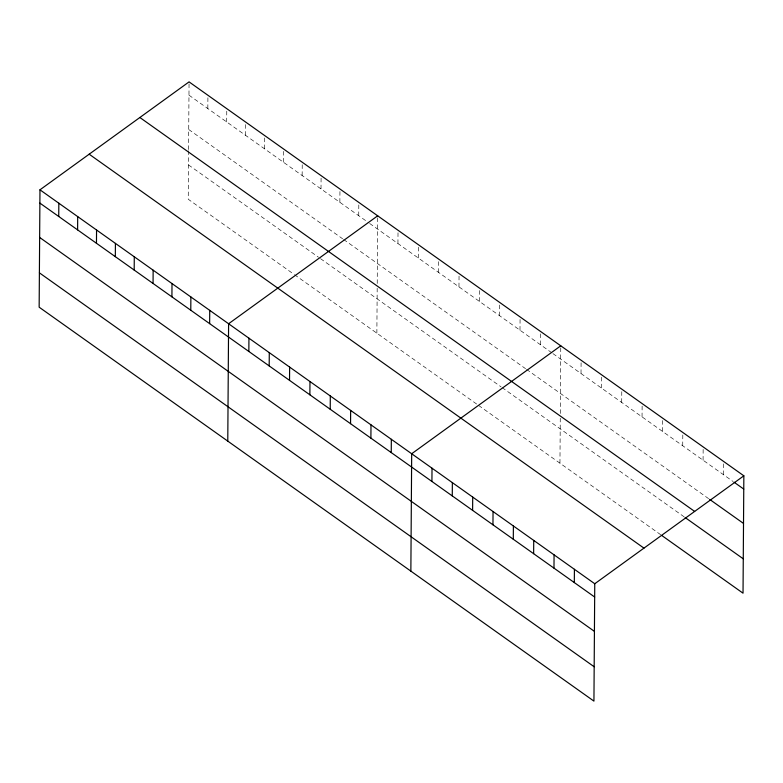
<?xml version="1.0" encoding="UTF-8"?>
<svg xmlns="http://www.w3.org/2000/svg" width="783" height="783" viewBox="0 0 783 783"><rect width="100%" height="100%" fill="white"/><g stroke="black" fill="none" stroke-linecap="round" stroke-linejoin="round"><path stroke-width="0.59" stroke-dasharray="3.92 2.94" d="M188.586 150.747L188.243 199.254L293.478 273.972M188.586 149.563L189.065 81.882M207.828 108.553L207.926 95.272M226.698 121.942L226.786 108.671M245.559 135.342L245.647 122.06M264.419 148.731L264.517 135.459M283.28 162.13L283.377 148.848M302.15 175.519L302.238 162.247M321.01 188.918L321.099 175.637M339.871 202.308L339.969 189.036M358.731 215.697L358.829 202.425M376.868 333.186L377.181 288.222M377.22 283.505L377.69 215.814M397.94 243.542L398.028 230.261M418.279 257.979L418.376 244.707M438.627 272.425L438.715 259.153M458.965 286.872L459.063 273.59M479.304 301.318L479.402 288.036M499.652 315.764L499.74 302.483M519.99 330.201L520.088 316.929M540.339 344.647L540.427 331.375M559.953 463.184L560.266 418.22M560.295 413.502L560.765 345.812M581.015 373.54L581.113 360.258M601.364 387.976L601.452 374.705M621.702 402.423L621.8 389.151M642.05 416.869L642.138 403.588M662.389 431.316L662.477 418.034M682.727 445.752L682.825 432.48M703.075 460.198L703.163 446.927M723.414 474.645L723.512 461.363M188.967 95.164L368.666 222.754M369.654 223.458L551.956 352.898M552.925 353.593L733.103 481.525M188.732 129.508L342.611 238.776M343.6 239.481L525.569 368.685M526.538 369.37L708.644 498.673M188.478 164.9L318.534 257.245M320.521 258.654L501.1 386.88M502.069 387.565L684.185 516.878M294.467 274.676L476.641 404.038M478.579 405.408L660.695 534.72"/><path stroke-width="1.17" d="M39.972 189.819L39.15 307.19L593.935 701.118L594.757 583.746L743.85 475.81L189.065 81.882L39.972 189.819L594.757 583.746M58.735 216.49L58.833 203.208M77.605 229.879L77.693 216.607M96.466 243.278L96.554 229.996M115.326 256.667L115.424 243.396M134.187 270.066L134.284 256.785M153.057 283.456L153.145 270.184M171.917 296.845L172.006 283.573M190.778 310.244L190.876 296.963M209.638 323.633L209.736 310.362M227.775 441.123L228.597 323.751L377.69 215.814M248.847 351.479L248.935 338.197M269.186 365.915L269.283 352.644M289.534 380.362L289.622 367.09M309.872 394.808L309.97 381.527M330.22 409.255L330.309 395.973M350.559 423.691L350.647 410.419M370.897 438.137L370.995 424.866M391.246 452.584L391.334 439.302M410.86 571.12L411.682 453.749L560.765 345.812M431.922 481.467L432.02 468.195M452.271 495.913L452.359 482.641M472.609 510.359L472.707 497.088M492.957 524.806L493.045 511.524M513.296 539.252L513.394 525.97M533.634 553.689L533.732 540.417M553.982 568.135L554.07 554.863M574.321 582.581L574.419 569.3M743.85 475.81L743.028 593.181L661.664 535.406M734.072 482.211L743.762 489.091M709.613 499.368L743.517 523.435M139.863 117.499L694.648 511.426M685.154 517.563L743.273 558.827M89.174 154.202L643.959 548.129M39.874 203.091L594.669 597.028M39.639 237.445L594.424 631.372M39.395 272.836L594.18 666.764"/></g></svg>
